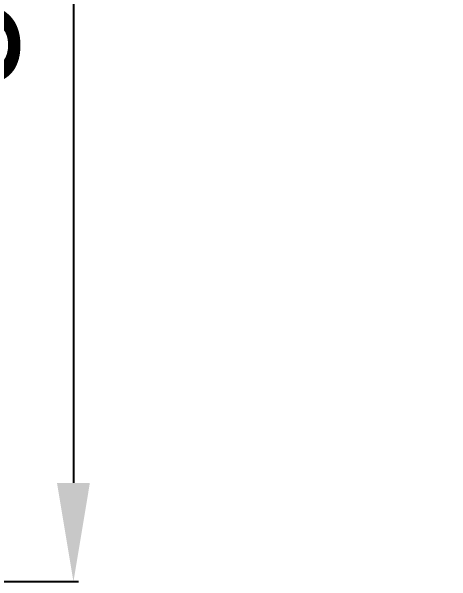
# Model space of a CAD drawing. Header units: millimetres. Extents: x -1070 to 42146, y 1440 to 12921.
# Drawn here: x 1634.3 to 1745.7, y 2876.5 to 3020.9 of the extents above; entities that cross this region are included whole.
import ezdxf

# ---------------------------------------------------------------- set-up
doc = ezdxf.new("R2010")
doc.units = ezdxf.units.MM
doc.layers.add('DIM', color=4, linetype='Continuous')
doc.styles.get("Standard").update_dxf_attribs({"font": 'arial.ttf'})
doc.dimstyles.new('ISO-200', dxfattribs={"dimtxt": 30, "dimasz": 25, "dimexe": 1.25, "dimexo": 5, "dimgap": 5, "dimtad": 1, "dimtoh": 1, "dimdec": 1, "dimdsep": 46, "dimtxsty": 'Standard', "dimcen": 2.5, "dimadec": 0, "dimazin": 0, "dimtfac": 1, "dimtdec": 1, "dimtmove": 0, "dimatfit": 3, "dimfxl": 1, "dimarcsym": 0})

# ---------------------------------------------------------------- blocks, each defined once
blk = doc.blocks.new('*D63')
at = {"layer": 'Defpoints', "color": 0, "transparency": 16777216}
for p in [(1535.32, 3416.54), (1535.32, 2876.54), (1649.96, 2876.54)]:
    blk.add_point(p, dxfattribs=at)
at = {"layer": 'DIM', "color": 0, "lineweight": -2, "transparency": 16777216}
for p, q in [((1540.32, 3416.54), (1651.21, 3416.54)), ((1649.96, 3391.54), (1649.96, 2901.54)), ((1540.32, 2876.54), (1651.21, 2876.54))]:
    blk.add_line(p, q, dxfattribs=at)
at = {"layer": 'DIM', "color": 0, "transparency": 16777216}
for points in [[(1645.79, 3391.54), (1654.12, 3391.54), (1649.96, 3416.54)], [(1645.79, 2901.54), (1654.12, 2901.54), (1649.96, 2876.54)]]:
    blk.add_solid(points, dxfattribs=at)
at = {"layer": 'DIM', "color": 0, "lineweight": -3, "transparency": 16777216, "insert": (1606.12, 3130.13), "char_height": 30, "attachment_point": 2, "rotation": 90}
blk.add_mtext('540 [1\'-9 1/4"]', dxfattribs=at)

msp = doc.modelspace()

# ---------------------------------------------------------------- dimensions: what is measured, and where the dimension line sits
at = {"layer": 'DIM', "color": 7, "lineweight": -3}
dim = msp.add_linear_dim(base=(1649.958, 2876.541), p1=(1535.317, 3416.541), p2=(1535.317, 2876.541), angle=270, dimstyle='ISO-200', dxfattribs=at)
dim.commit()
dim.dimension.update_dxf_attribs({"geometry": '*D63', "text_midpoint": (1649.958, 3130.128), "dimtype": 160})

doc.saveas('drawing.dxf')
